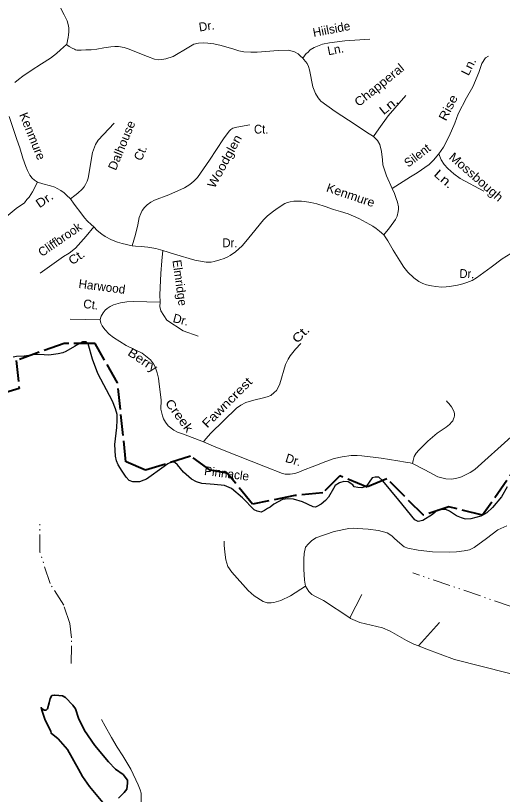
# Model space of a CAD drawing. Extents: x 269605 to 313519, y 160546 to 199228.
# Drawn here: x 294709 to 295819, y 170369 to 172143 of the extents above; entities that cross this region are included whole.
import ezdxf
from ezdxf.enums import TextEntityAlignment as Align

# ---------------------------------------------------------------- set-up
doc = ezdxf.new("R2010")
doc.units = 0
doc.header["$LTSCALE"] = 8
doc.linetypes.add('DASH_DOUBLE_DOT', pattern=[9.2, 5, -1.2, 0.3, -1.2, 0.3, -1.2])
doc.linetypes.add('LONG_DASHED', pattern=[7.5, 6, -1.5])
for name, color, linetype, lineweight in [('10', 7, 'Continuous', 40), ('11', 7, 'Continuous', 40), ('32', 7, 'Continuous', 25), ('35', 7, 'Continuous', 13), ('49', 7, 'LONG_DASHED', 40), ('59', 7, 'DASH_DOUBLE_DOT', 13), ('60', 7, 'Continuous', 40)]:
    doc.layers.add(name, color=color, linetype=linetype, lineweight=lineweight)

msp = doc.modelspace()

# ---------------------------------------------------------------- linework, layer by layer
at = {"layer": '32'}
for points in [[(295433.892, 171065.509), (295422.214, 171045.504), (295415.123, 171038.096), (295405.669, 171030.215), (295395.899, 171024.541), (295392.432, 171023.28), (295387.379, 171023.468), (295362.843, 171035.132), (295342.356, 171041.149), (295329.402, 171041.879), (295317.426, 171040.618), (295298.044, 171030.058), (295289.22, 171023.122), (295283.231, 171019.655), (295276.298, 171015.242), (295269.001, 171011.868), (295259.949, 171013.733), (295253.027, 171016.664), (295226.703, 171044.093), (295201.112, 171065.422), (295185.671, 171072.083), (295161.444, 171074.481), (295133.49, 171076.746), (295121.795, 171080.575), (295110.061, 171086.604), (295092.224, 171102.59), (295077.91, 171119.585), (295071.922, 171124.786), (295067.198, 171125.77), (295061.995, 171124.786), (295056.549, 171121.773), (295047.497, 171115.912), (295007.828, 171087.003), (295001.643, 171084.278), (294991.855, 171080.875), (294984.625, 171080.338), (294976.413, 171080.609), (294968.16, 171084.073), (294961.238, 171091.266), (294951.916, 171105.301), (294943.134, 171119.242), (294939.086, 171128.727), (294936.88, 171139.13), (294935.147, 171165.869), (294939.939, 171204.502), (294940.897, 171220.855), (294940.425, 171234.253), (294937.011, 171247.132), (294930.286, 171264.338), (294896.81, 171327.596), (294884.297, 171360.368), (294874.706, 171395.372), (294869.122, 171399.668), (294861.667, 171399.668), (294854.745, 171395.405), (294843.297, 171389.01), (294824.129, 171377.687), (294817.043, 171374.849), (294806.328, 171371.855), (294785.259, 171369.16), (294763.782, 171370.594), (294749.128, 171370.121), (294728.801, 171366.653), (294711.467, 171366.338), (294704.061, 171364.604)], [(295829.152, 171069.685), (295816.372, 171046.238), (295795.812, 171022.567), (295783.094, 171010.403), (295769.04, 171002.159), (295757.694, 170999.637), (295746.348, 170996.17), (295735.318, 170995.539), (295731.851, 170996.17), (295725.549, 170998.691), (295713.873, 171003.609), (295697.899, 171013.733), (295689.306, 171017.921), (295681.427, 171017.921), (295671.027, 171016.03), (295659.051, 171006.572), (295637.465, 170992.551), (295626.816, 170990.686), (295619.121, 170994.244), (295582.888, 171039.178), (295546.148, 171083.273), (295537.362, 171091), (295528.576, 171091.533), (295521.921, 171089.668), (295507.811, 171070.351), (295497.96, 171067.42), (295489.174, 171067.953), (295481.147, 171069.463), (295477.681, 171074.191), (295467.28, 171080.811), (295456.88, 171081.757), (295447.111, 171078.289), (295437.259, 171072.216), (295433.892, 171065.509)]]:
    msp.add_lwpolyline(points, dxfattribs=at)
at = {"layer": '35'}
for p, q in [((295470.562, 170771.235), (295498.031, 170824.047)), ((295627.094, 170707.203), (295675.062, 170760.344))]:
    msp.add_line(p, q, dxfattribs=at)
for points in [[(294825.594, 172077.016), (294826.562, 172080.656), (294827.906, 172085.516), (294829.219, 172092.906), (294830.188, 172098.469), (294830.812, 172105.735), (294830.688, 172114.344), (294829.469, 172121.985), (294826.688, 172130.828), (294820.156, 172144.047), (294815.531, 172152.781), (294812.5, 172159.797), (294810.562, 172166.11)], [(294707.625, 171990.062), (294715.656, 171997), (294725.969, 172004.312), (294745.094, 172017.5), (294768.5, 172032.531), (294788.625, 172045.735), (294802.188, 172056.172), (294811.781, 172064.406), (294825.594, 172077.016)], [(295363.812, 172045.422), (295357.844, 172051.047), (295353.094, 172055.141), (295344.656, 172059.812), (295331.531, 172063.562), (295307.906, 172063.188), (295259.562, 172059.438), (295245.312, 172059.438), (295229.188, 172060.188), (295217.938, 172062.062), (295206.312, 172065.812), (295177.438, 172074.438), (295161.312, 172078.562), (295147.438, 172080.062), (295136.562, 172080.797), (295126.062, 172080.062), (295115.562, 172077.438), (295103.938, 172070.688), (295068.688, 172049.688), (295051.438, 172044.438), (295042.5, 172042.61), (295035.688, 172041.812), (295025.969, 172043.312), (295009.969, 172049.735), (294965.969, 172067.062), (294956.531, 172069.735), (294943.781, 172072.047), (294935.188, 172072.531), (294926.219, 172071.672), (294910.469, 172069.188), (294894.469, 172066.235), (294881.844, 172064.891), (294869.375, 172064.281), (294858.438, 172063.922), (294853.469, 172063.672), (294849.125, 172064.047), (294846.094, 172064.656), (294843.312, 172065.735), (294838.188, 172068.172), (294831.781, 172072.047), (294825.594, 172077.016)], [(295363.812, 172045.422), (295371.656, 172055.875), (295374.875, 172058.844), (295380.781, 172064.266), (295389.469, 172069.781), (295408.469, 172077.172), (295424.406, 172080.781), (295459.781, 172085.297), (295516.781, 172088.672)], [(295524.656, 171867.438), (295508.906, 171877.203), (295483.031, 171894.438), (295437.656, 171924.438), (295404.656, 171947.312), (295399.031, 171955.562), (295392.688, 171965.328), (295386.656, 171980.312), (295378.812, 172019.312), (295376.531, 172026.438), (295373.531, 172033.078), (295366.219, 172042.61), (295363.812, 172045.422)], [(295673.438, 171828.047), (295684.562, 171842.781), (295696.906, 171867.86), (295709.812, 171897.578), (295717.688, 171918.578), (295736.781, 171954.891), (295751.219, 171979.985), (295764.969, 172013.266), (295771.406, 172033.75), (295780.344, 172046.172), (295787.25, 172050.438)], [(295524.656, 171867.438), (295537.031, 171884.328), (295558.406, 171914.312), (295598.281, 171960.281)], [(294759.406, 171763.156), (294752.281, 171767.781), (294747.406, 171772.141), (294741.719, 171778.797), (294736.5, 171789.828), (294732.75, 171798.922), (294725.812, 171817.469), (294718.688, 171841.235), (294712.25, 171860.266), (294694.781, 171912.766)], [(294834.094, 171724.985), (294844.156, 171732.735), (294851.438, 171738.328), (294861, 171747.297), (294865.375, 171752.61), (294868.875, 171758.188), (294872.406, 171765.719), (294874.688, 171772.391), (294884.219, 171830.703), (294891.312, 171848.985), (294897.156, 171858.485), (294933.844, 171897.656)], [(294974.938, 171618.422), (294982.719, 171643.641), (294987.906, 171666.188), (294991.188, 171682.922), (294994.344, 171691.781), (294998.094, 171698.906), (295003, 171705.516), (295009.188, 171711.531), (295017.406, 171717.375), (295026.031, 171721.875), (295058.844, 171734.094), (295094.219, 171750.312), (295106.406, 171757.594), (295115.844, 171765.375), (295124, 171773.953), (295151.188, 171813.438), (295182.812, 171861.781), (295195.781, 171879.078), (295199.562, 171882.812), (295204.062, 171885.828), (295213.531, 171888.688), (295243.062, 171893.688)], [(295567.562, 171748.703), (295554.344, 171777.703), (295546.375, 171802.469), (295545.125, 171814.235), (295543.031, 171832.938), (295539.281, 171848.703), (295534.031, 171858.453), (295524.656, 171867.438)], [(295567.562, 171748.703), (295609.438, 171775.453), (295624.688, 171784.5), (295651.531, 171803.594), (295661.281, 171813.516), (295673.438, 171828.047)], [(295673.438, 171828.047), (295679.312, 171814.312), (295685.875, 171803.688), (295694.125, 171794.485), (295707.906, 171781.875), (295721.938, 171771.562), (295776.469, 171742.766)], [(294759.406, 171763.156), (294748.125, 171741.344), (294740.375, 171729.344), (294734.938, 171723.61), (294729.281, 171716.031), (294710.438, 171702.922), (294654.344, 171656.75), (294650.812, 171653.656)], [(294834.094, 171724.985), (294825.219, 171733.578), (294819.656, 171738.547), (294812.156, 171744.016), (294804.25, 171748.75), (294798.438, 171751.531), (294789.125, 171754.688), (294771.656, 171759.531), (294759.406, 171763.156)], [(295548.594, 171643.203), (295561.656, 171659.188), (295574.969, 171678.469), (295578.5, 171685.781), (295581.125, 171696.281), (295581.844, 171701.766), (295581.625, 171707), (295579.469, 171717.735), (295576.656, 171725.985), (295572.781, 171737.031), (295567.562, 171748.703)], [(294887.281, 171661.703), (294881.531, 171666.953), (294873.25, 171674.547), (294866.344, 171682.312), (294859.906, 171690.672), (294842.688, 171712.985), (294834.094, 171724.985)], [(295548.594, 171643.203), (295538.375, 171651.391), (295531, 171657.594), (295523.25, 171662.781), (295516.531, 171667.125), (295491.125, 171680.25), (295467, 171691.047), (295449.781, 171696.016), (295433.781, 171700.985), (295414.625, 171707.656), (295395.469, 171714.188), (295381.875, 171717.219), (295367.844, 171719.516), (295360.438, 171720.016), (295350.125, 171720.016), (295343.219, 171719.766), (295335, 171718.688), (295328.688, 171716.985), (295323.094, 171714.547), (295307.469, 171704.844), (295297.281, 171697.453), (295283.344, 171686.672), (295273.875, 171677.688), (295247.688, 171644.61), (295234.125, 171628), (295225.656, 171618.422), (295210.625, 171604.485), (295198.594, 171596.36), (295192.781, 171592.844), (295184.406, 171589.453), (295174.844, 171586.297), (295162.125, 171582.781), (295154.969, 171581.219), (295151.438, 171580.719), (295147.875, 171580.891), (295143.688, 171580.719), (295139.312, 171581.438), (295118.031, 171585.516), (295071.688, 171599.5), (295045.156, 171607.5)], [(294887.281, 171661.703), (294870.219, 171640.36), (294846.062, 171612.938), (294831.219, 171601.125), (294818.688, 171593.594), (294765.188, 171556.203)], [(294974.938, 171618.422), (294952.031, 171623.141), (294941.25, 171626.172), (294927.656, 171631.891), (294913.594, 171639.75), (294905.719, 171645.094), (294895.531, 171653.453), (294887.281, 171661.703)], [(295857.312, 171612.953), (295817.906, 171588.406), (295793.125, 171569.391), (295759.812, 171545.235), (295749.812, 171539.61), (295737.375, 171534.485), (295728.344, 171531.688), (295716.5, 171528.5), (295697.938, 171525.453), (295690.75, 171524.844), (295680.125, 171524.235), (295666.844, 171525.453), (295656.719, 171526.812), (295645.344, 171529.719), (295636.938, 171532.656), (295627.781, 171537.172), (295616.812, 171545.094), (295602.875, 171558.281), (295594.094, 171569.516), (295584.469, 171584.156), (295569.344, 171608.688), (295557.125, 171629.406), (295548.594, 171643.203)], [(295045.156, 171607.5), (295028.781, 171611.75), (295010.594, 171615.281), (294995.656, 171616.844), (294982.219, 171617.75), (294974.938, 171618.422)], [(295045.156, 171607.5), (295042.219, 171584), (295040.656, 171555.141), (295039.531, 171539.141), (295038.062, 171506.75), (295038.594, 171489.625)], [(295038.594, 171489.625), (294977.688, 171491.516), (294962.75, 171490.985), (294948.75, 171488.688), (294932.469, 171483.656), (294924.531, 171479.797), (294918.156, 171475.625), (294913.344, 171471.453), (294909.062, 171465.906), (294904.562, 171458.375), (294902.688, 171453.485), (294901.969, 171449.5), (294833.969, 171451.281)], [(295038.594, 171489.625), (295038.062, 171480.219), (295040.469, 171469.781), (295053.719, 171448.672), (295091.281, 171424.485), (295125.719, 171412.812)], [(294901.969, 171449.5), (294903.938, 171441.766), (294906.344, 171436.031), (294912.312, 171427.469), (294922.531, 171417.031), (294932.656, 171409.61), (294961.281, 171391.531), (294997.438, 171373.453), (295016.625, 171358.688), (295023.562, 171349.61), (295027.375, 171342.516), (295031.812, 171329.078), (295034.719, 171316.625), (295036.375, 171302.985), (295039.438, 171279.562), (295040.688, 171266.485), (295039.969, 171246.406), (295043.812, 171231.188), (295046.625, 171224.5), (295051.25, 171216.562), (295057.188, 171208.312), (295069.625, 171198.391), (295078.281, 171194), (295091.656, 171189.203), (295137.719, 171171.75)], [(295137.719, 171171.75), (295142.844, 171178.438), (295154, 171191.703), (295212.625, 171248.203), (295222.656, 171255), (295233.938, 171261.172), (295252, 171266.812), (295274.062, 171272.031), (295282.812, 171274.125), (295290.938, 171277.5), (295298.594, 171283.86), (295303.719, 171288.86), (295307.781, 171295.219), (295311.219, 171303.578), (295324.188, 171347.875), (295330.312, 171360.391), (295334.938, 171368.031), (295346.844, 171382.75), (295359.406, 171395.828)], [(295613.969, 171122.312), (295614.938, 171129.047), (295617.812, 171138.703), (295622.219, 171145.844), (295628.25, 171153.062), (295648.938, 171173.641), (295659.062, 171182.735), (295669.531, 171191.188), (295681.312, 171199.344), (295690.188, 171205.078), (295698.031, 171211.344), (295703.25, 171217.297), (295705.469, 171220.016), (295707.438, 171223.875), (295708.688, 171227.641), (295709.406, 171231.312), (295709.219, 171235.156), (295708.469, 171239.969), (295702.625, 171251.766), (295696.562, 171258.875), (295692.594, 171262.953), (295690.938, 171265.047)], [(295613.969, 171122.312), (295641.969, 171108.188), (295671.062, 171092.297), (295689.906, 171087.703), (295701.844, 171086.797), (295712.094, 171088.156), (295725.562, 171092.141), (295734.594, 171096.61), (295745.312, 171101.953), (295755.719, 171108.531), (295838.438, 171183.031), (295853.875, 171197.36), (295860.469, 171202.25)], [(295137.719, 171171.75), (295143.156, 171169.875), (295165.5, 171159.844), (295213.438, 171140.719), (295278.438, 171114.625), (295317.375, 171099.781), (295323.344, 171098.438), (295335.25, 171097.891), (295345.906, 171099.875), (295355, 171102.61), (295363.312, 171106.281), (295391.25, 171116.906), (295416, 171126.828), (295435.406, 171133.735), (295453.281, 171138.016), (295474.062, 171140.531), (295487.656, 171140.422), (295498.625, 171139.578), (295530.281, 171136.031), (295542.594, 171134.36), (295580, 171128.61), (295597.75, 171125.375), (295608.438, 171123.844), (295613.969, 171122.312)], [(295828.446, 170980.881), (295808.219, 170971.094), (295782.531, 170951.688), (295754.469, 170930.797), (295743.375, 170926.078), (295731.75, 170923.203), (295713.812, 170921.031), (295697, 170920.719), (295658.906, 170921.547), (295626.469, 170925.422), (295602.938, 170929.438), (295594.875, 170932.812), (295584.812, 170941.219), (295572.812, 170951.344), (295566.344, 170958.016), (295556.25, 170964.61), (295536.375, 170969.562), (295512.906, 170973.125), (295488.031, 170974.812), (295478.312, 170975.485), (295468.5, 170974.531), (295434.875, 170967.469), (295393.594, 170952.844), (295383.594, 170946.5), (295376.375, 170939.719), (295369.812, 170931.812), (295366.875, 170917.375), (295366.406, 170904.953), (295366.406, 170881.703), (295367.781, 170856.656), (295369.594, 170843.11), (295369.625, 170843.047)], [(295369.625, 170843.047), (295336.031, 170820.969), (295313.375, 170810.531), (295297.906, 170805.828), (295291.469, 170805.312), (295282.75, 170805.391), (295273.188, 170808.094), (295253.031, 170820.86), (295239.125, 170833.594), (295202.062, 170875.281), (295192.812, 170888.031), (295188.156, 170903.078), (295185.875, 170920.453), (295184.688, 170936.641), (295184.688, 170945.922)], [(295369.625, 170843.047), (295377.156, 170830.938), (295384.062, 170824.438), (295391.438, 170820.11), (295411.062, 170810.547), (295470.562, 170771.235)], [(295627.094, 170707.203), (295644.438, 170700.438), (295709.094, 170676.188), (296141.406, 170566.766), (296183.125, 170555.469), (296198.688, 170559.141), (296201.781, 170572.422), (296205.562, 170738.938), (296205.562, 170790.578)], [(295470.562, 170771.235), (295472.688, 170769.812), (295493.5, 170760.344), (295545.5, 170748.062), (295562.531, 170740.5), (295599.875, 170719), (295617.031, 170711.125), (295627.094, 170707.203)], [(294905.402, 170539.21), (294913.599, 170524.323), (294928.159, 170498.108), (294940.669, 170476.748), (294953.719, 170456.359), (294971.934, 170426.22), (294988.417, 170390.887), (294993.486, 170379.138), (294995.133, 170371.565), (294995.122, 170360.683), (294995.437, 170352.14), (294988.123, 170318.165), (294977.985, 170300.904), (294962.023, 170282.996)]]:
    msp.add_lwpolyline(points, dxfattribs=at)
at = {"layer": '49'}
msp.add_lwpolyline([(295863.192, 171132.784), (295773.464, 171004.54), (295696.554, 171023.776), (295638.871, 171004.54), (295555.552, 171087.898), (295510.688, 171068.661), (295447.883, 171094.289), (295409.428, 171055.815), (295345.336, 171049.403), (295249.199, 171030.166), (295191.517, 171100.7), (295153.062, 171107.113), (295108.197, 171139.174), (295005.651, 171107.113), (294960.787, 171126.35), (294941.559, 171305.891), (294890.286, 171395.662), (294819.785, 171395.662), (294710.829, 171357.189), (294717.238, 171293.067), (294582.646, 171254.594)], dxfattribs=at)
at = {"layer": '59'}
for points in [[(294835.681, 170666.974), (294836.875, 170725.094), (294832.906, 170758.188), (294819.125, 170799.469), (294787.781, 170849.11), (294764.844, 170920.594), (294764.5, 170984.625)], [(296292.156, 170326.625), (296263.5, 170452.235), (296217.562, 170522.172), (296153.969, 170592.485), (295838.188, 170796.906), (295614.688, 170873.438)]]:
    msp.add_lwpolyline(points, dxfattribs=at)
at = {"layer": '60', "lineweight": 35}
msp.add_lwpolyline([(294944.012, 170360.346), (294956.523, 170373.075), (294962.562, 170381.059), (294964.288, 170394.436), (294964.288, 170401.124), (294954.15, 170413.854), (294937.11, 170426.584), (294920.932, 170443.198), (294889.591, 170479.932), (294866.566, 170514.488), (294852.447, 170542.77), (294845.545, 170563.483), (294840.045, 170571.79), (294822.789, 170589.698), (294815.886, 170593.366), (294807.905, 170594.445), (294798.414, 170595.092), (294792.159, 170593.797), (294788.492, 170587.541), (294785.472, 170577.4), (294781.805, 170563.807), (294779.001, 170560.571), (294774.256, 170560.571), (294771.236, 170562.944), (294767.569, 170566.612), (294769.942, 170558.197), (294777.06, 170538.132), (294789.463, 170512.78), (294790.325, 170508.249), (294806.072, 170495.735), (294827.426, 170470.922), (294852.986, 170426.584), (294861.83, 170409.97), (294877.9, 170386.992), (294908.314, 170350.745)], dxfattribs=at)

# ---------------------------------------------------------------- texts
at = {"layer": '10'}
for s, rotation, p in [('Dr.', 8.351, (295145.995, 172108.797)), ('Hiilside', 11.017, (295430.974, 172101.841)), ('Ln.', 11.017, (295440.245, 172055.536)), ('Silent', 37.41, (295630.516, 171816.125)), ('Ct.', 66.992, (295002.929, 171825.928)), ('Cliffbrook', 34.718, (294815.934, 171624.643)), ('Elmridge', 277.759, (295073.801, 171532.656)), ('Harwood', 352.688, (294904.947, 171515.524)), ('Ct.', 352.688, (294879.539, 171474.865)), ('Dr.', 345.454, (295083.586, 171440.312)), ('Dr.', 342.632, (295339.391, 171121.25))]:
    msp.add_text(s, height=20, rotation=rotation, dxfattribs=at).set_placement(p, align=Align.CENTER)
for s, rotation, width, p in [('Ln.', 62.937, 1.1, (295750.464, 172022.168)), ('Chapperal', 39.058, 1.1, (295544.08, 171976.79)), ('Rise', 63.057, 1.15, (295703.774, 171928.434)), ('Ln.', 39.058, 1.25, (295565.807, 171930.03)), ('Kenmure', 292.093, 1.05, (294738.648, 171864.223)), ('Dalhouse', 67.618, 1.05, (294960.256, 171843.237)), ('Woodglen', 61.572, 1.1, (295194.199, 171805.927)), ('Mossbough', 318.794, 1.1, (295752.283, 171767.523)), ('Ln.', 318.794, 1.3, (295678.809, 171763.156)), ('Kenmure', 341.336, 1.05, (295469.699, 171724.263)), ('Dr.', 34.531, 1.15, (294780.647, 171714.996)), ('Ct.', 34.718, 1.1, (294853.819, 171584.304)), ('Dr.', 358.008, 0.95, (295737.321, 171544.841)), ('Ct.', 45.024, 1.25, (295366.183, 171409.871)), ('Berry', 325.932, 1.15, (294993.361, 171349.851)), ('Fawncrest', 45.024, 1.2, (295198.23, 171254.222)), ('Creek', 306.263, 1.2, (295074.278, 171225.687))]:
    msp.add_text(s, height=20, rotation=rotation, dxfattribs=dict(at, width=width)).set_placement(p, align=Align.CENTER)
at = {"layer": '10', "width": 0.95}
for s, p in [('Ct.', (295268.866, 171873.898)), ('Dr.', (295197.702, 171615.062))]:
    msp.add_text(s, height=20, dxfattribs=at).set_placement(p, align=Align.CENTER)
at = {"layer": '11'}
msp.add_text('Pinnacle', height=20, rotation=352.561, dxfattribs=at).set_placement((295189.052, 171089.839), align=Align.CENTER)

doc.saveas('drawing.dxf')
